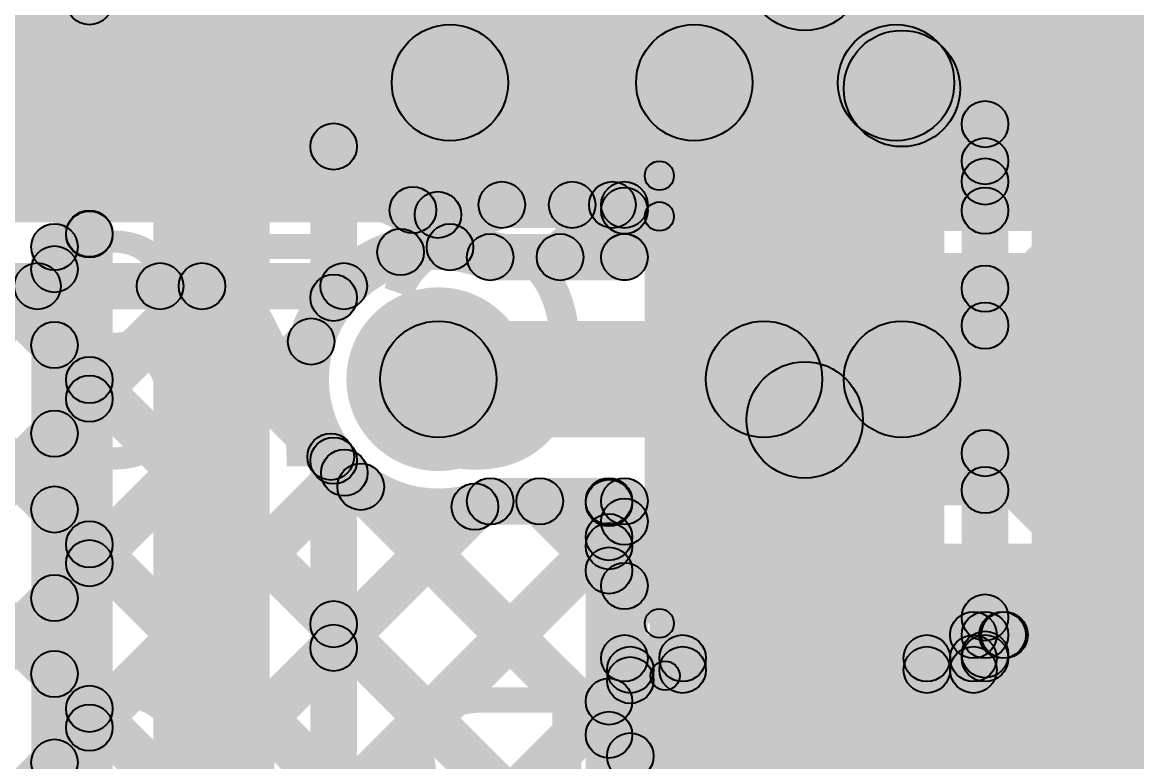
# Model space of a CAD drawing. Header units: millimetres. Extents: x 3.07 to 5.81, y 1.29 to 3.84.
# Drawn here: x 4.7245 to 4.9161, y 3.3442 to 3.4714 of the extents above; entities that cross this region are included whole.
import ezdxf

# ---------------------------------------------------------------- set-up
doc = ezdxf.new("R2010")
doc.units = ezdxf.units.MM
doc.header["$MEASUREMENT"] = 0
for name, color, linetype in [('BottomLayer', 5, 'Continuous'), ('BottomOverlay', 54, 'Continuous'), ('BottomPaste', 16, 'Continuous'), ('BottomSolder', 6, 'Continuous'), ('TopLayer', 1, 'Continuous'), ('TopPaste', 8, 'Continuous'), ('TopSolder', 216, 'Continuous'), ('ViaHoleLayer', 16, 'Continuous')]:
    doc.layers.add(name, color=color, linetype=linetype)

# ---------------------------------------------------------------- blocks, each defined once
blk = doc.blocks.new('ESP32_WROOM_32__16MB__16')
at = {"layer": 'TopLayer'}
for points in [[(-0.37402, 0.3124), (-0.29528, 0.3124), (-0.29528, 0.27697), (-0.37402, 0.27697)], [(-0.37402, 0.2624), (-0.29528, 0.2624), (-0.29528, 0.22697), (-0.37402, 0.22697)], [(-0.37402, 0.2124), (-0.29528, 0.2124), (-0.29528, 0.17697), (-0.37402, 0.17697)]]:
    blk.add_hatch(color=1, dxfattribs=at).paths.add_polyline_path(points)
at = {"layer": 'TopPaste'}
for points in [[(-0.37402, 0.3124), (-0.29528, 0.3124), (-0.29528, 0.27697), (-0.37402, 0.27697)], [(-0.37402, 0.2624), (-0.29528, 0.2624), (-0.29528, 0.22697), (-0.37402, 0.22697)], [(-0.37402, 0.2124), (-0.29528, 0.2124), (-0.29528, 0.17697), (-0.37402, 0.17697)]]:
    blk.add_hatch(color=8, dxfattribs=at).paths.add_polyline_path(points)
at = {"layer": 'TopSolder'}
for points in [[(-0.37802, 0.3164), (-0.29128, 0.3164), (-0.29128, 0.27297), (-0.37802, 0.27297)], [(-0.37802, 0.2664), (-0.29128, 0.2664), (-0.29128, 0.22297), (-0.37802, 0.22297)], [(-0.37802, 0.2164), (-0.29128, 0.2164), (-0.29128, 0.17297), (-0.37802, 0.17297)]]:
    blk.add_hatch(color=216, dxfattribs=at).paths.add_polyline_path(points)
blk = doc.blocks.new('RES0805_B_33')
at = {"layer": 'BottomLayer'}
for points in [[(-0.06, 0.025), (-0.02, 0.025), (-0.02, -0.025), (-0.06, -0.025)], [(0.02, 0.025), (0.06, 0.025), (0.06, -0.025), (0.02, -0.025)]]:
    blk.add_hatch(color=5, dxfattribs=at).paths.add_polyline_path(points)
at = {"layer": 'BottomOverlay'}
h = blk.add_hatch(color=54, dxfattribs=at)
edge = h.paths.add_edge_path()
edge.add_arc((-0.065, 0.035), 0.0025, 0, 360)
h = blk.add_hatch(color=54, dxfattribs=at)
edge = h.paths.add_edge_path()
edge.add_arc((-0.065, 0.035), 0.0025, 0, 360)
for points in [[(-0.065, 0.0325), (-0.065, 0.0375), (0.065, 0.0375), (0.065, 0.0325)], [(-0.0625, -0.035), (-0.0675, -0.035), (-0.0675, 0.035), (-0.0625, 0.035)], [(0.0675, -0.035), (0.0625, -0.035), (0.0625, 0.035), (0.0675, 0.035)], [(-0.065, -0.0375), (-0.065, -0.0325), (0.065, -0.0325), (0.065, -0.0375)]]:
    blk.add_hatch(color=54, dxfattribs=at).paths.add_polyline_path(points)
h = blk.add_hatch(color=54, dxfattribs=at)
edge = h.paths.add_edge_path()
edge.add_arc((0.065, 0.035), 0.0025, 0, 360)
h = blk.add_hatch(color=54, dxfattribs=at)
edge = h.paths.add_edge_path()
edge.add_arc((0.065, 0.035), 0.0025, 0, 360)
h = blk.add_hatch(color=54, dxfattribs=at)
edge = h.paths.add_edge_path()
edge.add_arc((-0.065, -0.035), 0.0025, 0, 360)
h = blk.add_hatch(color=54, dxfattribs=at)
edge = h.paths.add_edge_path()
edge.add_arc((-0.065, -0.035), 0.0025, 0, 360)
h = blk.add_hatch(color=54, dxfattribs=at)
edge = h.paths.add_edge_path()
edge.add_arc((0.065, -0.035), 0.0025, 0, 360)
h = blk.add_hatch(color=54, dxfattribs=at)
edge = h.paths.add_edge_path()
edge.add_arc((0.065, -0.035), 0.0025, 0, 360)
at = {"layer": 'BottomPaste'}
for points in [[(-0.06, 0.025), (-0.02, 0.025), (-0.02, -0.025), (-0.06, -0.025)], [(0.02, 0.025), (0.06, 0.025), (0.06, -0.025), (0.02, -0.025)]]:
    blk.add_hatch(color=16, dxfattribs=at).paths.add_polyline_path(points)
at = {"layer": 'BottomSolder'}
for points in [[(-0.064, 0.029), (-0.016, 0.029), (-0.016, -0.029), (-0.064, -0.029)], [(0.016, 0.029), (0.064, 0.029), (0.064, -0.029), (0.016, -0.029)]]:
    blk.add_hatch(color=6, dxfattribs=at).paths.add_polyline_path(points)
at = {"layer": 'BottomOverlay'}
for centre in [(-0.065, 0.035), (-0.065, 0.035), (0.065, 0.035), (0.065, 0.035), (-0.065, -0.035), (-0.065, -0.035), (0.065, -0.035), (0.065, -0.035)]:
    blk.add_circle(centre, 0.0025, dxfattribs=at)
blk = doc.blocks.new('C__0805_B_84')
at = {"layer": 'BottomLayer'}
for points in [[(-0.06, 0.03), (-0.02, 0.03), (-0.02, -0.03), (-0.06, -0.03)], [(0.02, 0.03), (0.06, 0.03), (0.06, -0.03), (0.02, -0.03)]]:
    blk.add_hatch(color=5, dxfattribs=at).paths.add_polyline_path(points)
at = {"layer": 'BottomOverlay'}
h = blk.add_hatch(color=54, dxfattribs=at)
edge = h.paths.add_edge_path()
edge.add_arc((-0.065, 0.035), 0.0025, 0, 360)
h = blk.add_hatch(color=54, dxfattribs=at)
edge = h.paths.add_edge_path()
edge.add_arc((-0.065, 0.035), 0.0025, 0, 360)
for points in [[(-0.065, 0.0325), (-0.065, 0.0375), (0.065, 0.0375), (0.065, 0.0325)], [(-0.0625, -0.035), (-0.0675, -0.035), (-0.0675, 0.035), (-0.0625, 0.035)], [(0.0675, -0.035), (0.0625, -0.035), (0.0625, 0.035), (0.0675, 0.035)], [(-0.065, -0.0375), (-0.065, -0.0325), (0.065, -0.0325), (0.065, -0.0375)]]:
    blk.add_hatch(color=54, dxfattribs=at).paths.add_polyline_path(points)
h = blk.add_hatch(color=54, dxfattribs=at)
edge = h.paths.add_edge_path()
edge.add_arc((0.065, 0.035), 0.0025, 0, 360)
h = blk.add_hatch(color=54, dxfattribs=at)
edge = h.paths.add_edge_path()
edge.add_arc((0.065, 0.035), 0.0025, 0, 360)
h = blk.add_hatch(color=54, dxfattribs=at)
edge = h.paths.add_edge_path()
edge.add_arc((-0.065, -0.035), 0.0025, 0, 360)
h = blk.add_hatch(color=54, dxfattribs=at)
edge = h.paths.add_edge_path()
edge.add_arc((-0.065, -0.035), 0.0025, 0, 360)
h = blk.add_hatch(color=54, dxfattribs=at)
edge = h.paths.add_edge_path()
edge.add_arc((0.065, -0.035), 0.0025, 0, 360)
h = blk.add_hatch(color=54, dxfattribs=at)
edge = h.paths.add_edge_path()
edge.add_arc((0.065, -0.035), 0.0025, 0, 360)
at = {"layer": 'BottomPaste'}
for points in [[(-0.06, 0.03), (-0.02, 0.03), (-0.02, -0.03), (-0.06, -0.03)], [(0.02, 0.03), (0.06, 0.03), (0.06, -0.03), (0.02, -0.03)]]:
    blk.add_hatch(color=16, dxfattribs=at).paths.add_polyline_path(points)
at = {"layer": 'BottomSolder'}
for points in [[(-0.064, 0.034), (-0.016, 0.034), (-0.016, -0.034), (-0.064, -0.034)], [(0.016, 0.034), (0.064, 0.034), (0.064, -0.034), (0.016, -0.034)]]:
    blk.add_hatch(color=6, dxfattribs=at).paths.add_polyline_path(points)
at = {"layer": 'BottomOverlay'}
for centre in [(-0.065, 0.035), (-0.065, 0.035), (0.065, 0.035), (0.065, 0.035), (-0.065, -0.035), (-0.065, -0.035), (0.065, -0.035), (0.065, -0.035)]:
    blk.add_circle(centre, 0.0025, dxfattribs=at)
blk = doc.blocks.new('C__0805_B_89')
at = {"layer": 'BottomLayer'}
for points in [[(-0.06, 0.03), (-0.02, 0.03), (-0.02, -0.03), (-0.06, -0.03)], [(0.02, 0.03), (0.06, 0.03), (0.06, -0.03), (0.02, -0.03)]]:
    blk.add_hatch(color=5, dxfattribs=at).paths.add_polyline_path(points)
at = {"layer": 'BottomOverlay'}
h = blk.add_hatch(color=54, dxfattribs=at)
edge = h.paths.add_edge_path()
edge.add_arc((-0.065, 0.035), 0.0025, 0, 360)
h = blk.add_hatch(color=54, dxfattribs=at)
edge = h.paths.add_edge_path()
edge.add_arc((-0.065, 0.035), 0.0025, 0, 360)
for points in [[(-0.065, 0.0325), (-0.065, 0.0375), (0.065, 0.0375), (0.065, 0.0325)], [(-0.0625, -0.035), (-0.0675, -0.035), (-0.0675, 0.035), (-0.0625, 0.035)], [(0.0675, -0.035), (0.0625, -0.035), (0.0625, 0.035), (0.0675, 0.035)], [(-0.065, -0.0375), (-0.065, -0.0325), (0.065, -0.0325), (0.065, -0.0375)]]:
    blk.add_hatch(color=54, dxfattribs=at).paths.add_polyline_path(points)
h = blk.add_hatch(color=54, dxfattribs=at)
edge = h.paths.add_edge_path()
edge.add_arc((0.065, 0.035), 0.0025, 0, 360)
h = blk.add_hatch(color=54, dxfattribs=at)
edge = h.paths.add_edge_path()
edge.add_arc((0.065, 0.035), 0.0025, 0, 360)
h = blk.add_hatch(color=54, dxfattribs=at)
edge = h.paths.add_edge_path()
edge.add_arc((-0.065, -0.035), 0.0025, 0, 360)
h = blk.add_hatch(color=54, dxfattribs=at)
edge = h.paths.add_edge_path()
edge.add_arc((-0.065, -0.035), 0.0025, 0, 360)
h = blk.add_hatch(color=54, dxfattribs=at)
edge = h.paths.add_edge_path()
edge.add_arc((0.065, -0.035), 0.0025, 0, 360)
h = blk.add_hatch(color=54, dxfattribs=at)
edge = h.paths.add_edge_path()
edge.add_arc((0.065, -0.035), 0.0025, 0, 360)
at = {"layer": 'BottomPaste'}
for points in [[(-0.06, 0.03), (-0.02, 0.03), (-0.02, -0.03), (-0.06, -0.03)], [(0.02, 0.03), (0.06, 0.03), (0.06, -0.03), (0.02, -0.03)]]:
    blk.add_hatch(color=16, dxfattribs=at).paths.add_polyline_path(points)
at = {"layer": 'BottomSolder'}
for points in [[(-0.064, 0.034), (-0.016, 0.034), (-0.016, -0.034), (-0.064, -0.034)], [(0.016, 0.034), (0.064, 0.034), (0.064, -0.034), (0.016, -0.034)]]:
    blk.add_hatch(color=6, dxfattribs=at).paths.add_polyline_path(points)
at = {"layer": 'BottomOverlay'}
for centre in [(-0.065, 0.035), (-0.065, 0.035), (0.065, 0.035), (0.065, 0.035), (-0.065, -0.035), (-0.065, -0.035), (0.065, -0.035), (0.065, -0.035)]:
    blk.add_circle(centre, 0.0025, dxfattribs=at)

msp = doc.modelspace()

# ---------------------------------------------------------------- hatches: boundary and pattern name
at = {"layer": 'BottomLayer'}
for points in [[(4.808, 3.461), (4.788, 3.461), (4.788, 3.64534), (4.808, 3.64534)], [(4.767, 3.255), (4.747, 3.255), (4.747, 3.594), (4.767, 3.594)], [(4.898, 3.367), (4.996, 3.367), (4.996, 3.515), (4.898, 3.515)], [(4.89283, 3.44467), (4.88717, 3.45033), (4.93467, 3.49783), (4.94033, 3.49217)], [(4.89283, 3.38811), (4.88717, 3.39376), (4.99124, 3.49783), (4.99689, 3.49217)], [(4.89283, 3.41639), (4.88717, 3.42205), (4.96295, 3.49783), (4.96861, 3.49217)], [(4.89618, 3.36317), (4.89052, 3.36883), (5.01952, 3.49783), (5.02518, 3.49217)], [(4.894, 3.444), (4.886, 3.444), (4.886, 3.495), (4.894, 3.495)], [(4.88717, 3.47932), (4.89283, 3.48497), (5.00897, 3.36883), (5.00332, 3.36317)], [(4.798, 3.451), (4.798, 3.471), (4.84, 3.471), (4.84, 3.451)], [(4.88717, 3.45103), (4.89283, 3.45669), (4.98069, 3.36883), (4.97503, 3.36317)], [(4.782, 3.42401), (4.774, 3.42401), (4.774, 3.45003), (4.782, 3.45003)], [(4.80691, 3.436), (4.80691, 3.444), (4.828, 3.444), (4.828, 3.436)], [(4.894, 3.439), (4.886, 3.439), (4.886, 3.444), (4.894, 3.444)], [(4.894, 3.439), (4.886, 3.439), (4.886, 3.444), (4.894, 3.444)], [(4.7888, 3.43627), (4.79445, 3.44193), (4.80083, 3.43555), (4.79517, 3.42989)], [(4.81976, 3.42817), (4.8141, 3.43383), (4.8231, 3.44283), (4.82876, 3.43717)], [(4.81618, 3.43717), (4.82184, 3.44283), (4.83083, 3.43384), (4.82517, 3.42818)], [(4.79234, 3.42904), (4.78669, 3.4347), (4.7931, 3.44111), (4.79876, 3.43545)], [(4.73283, 3.4261), (4.72717, 3.43175), (4.73317, 3.43775), (4.73883, 3.4321)], [(4.832, 3.431), (4.824, 3.431), (4.824, 3.439), (4.832, 3.439)], [(4.894, 3.366), (4.886, 3.366), (4.886, 3.439), (4.894, 3.439)], [(4.74, 3.255), (4.732, 3.255), (4.732, 3.43502), (4.74, 3.43502)], [(4.80491, 3.427), (4.80491, 3.435), (4.828, 3.435), (4.828, 3.427)], [(4.734, 2.095), (4.726, 2.095), (4.726, 3.43274), (4.734, 3.43274)], [(4.88717, 3.42275), (4.89283, 3.42841), (4.95241, 3.36883), (4.94675, 3.36317)], [(4.72717, 3.41304), (4.73283, 3.4187), (4.73883, 3.4127), (4.73317, 3.40704)], [(4.796, 3.4), (4.796, 3.42), (4.852, 3.42), (4.852, 3.4)], [(4.73283, 3.39781), (4.72717, 3.40347), (4.73317, 3.40947), (4.73883, 3.40381)], [(4.869, 3.325), (4.849, 3.325), (4.849, 3.403), (4.869, 3.403)], [(4.88717, 3.39446), (4.89283, 3.40012), (4.92412, 3.36883), (4.91846, 3.36317)], [(4.782, 3.255), (4.774, 3.255), (4.774, 3.39599), (4.782, 3.39599)], [(4.77983, 3.38867), (4.78549, 3.39433), (4.83183, 3.34798), (4.82617, 3.34233)], [(4.80491, 3.385), (4.80491, 3.393), (4.828, 3.393), (4.828, 3.385)], [(4.81061, 3.38617), (4.81627, 3.39183), (4.83083, 3.37727), (4.82517, 3.37161)], [(4.72717, 3.38476), (4.73283, 3.39042), (4.73883, 3.38442), (4.73317, 3.37876)], [(4.78083, 3.36096), (4.77517, 3.36662), (4.79946, 3.3909), (4.80511, 3.38524)], [(4.78083, 3.33267), (4.77517, 3.33833), (4.82517, 3.38833), (4.83083, 3.38267)], [(4.832, 3.362), (4.824, 3.362), (4.824, 3.389), (4.832, 3.389)], [(4.73283, 3.36953), (4.72717, 3.37518), (4.73317, 3.38118), (4.73883, 3.37553)], [(4.77517, 3.36504), (4.78083, 3.3707), (4.83183, 3.3197), (4.82617, 3.31404)], [(4.88717, 3.36618), (4.89283, 3.37184), (4.89584, 3.36883), (4.89018, 3.36317)], [(4.89283, 3.35982), (4.88717, 3.36548), (4.89052, 3.36883), (4.89618, 3.36317)], [(4.89, 3.362), (4.89, 3.37), (5.504, 3.37), (5.504, 3.362)], [(4.828, 3.358), (4.828, 3.366), (4.838, 3.366), (4.838, 3.358)], [(4.88, 3.358), (4.88, 3.366), (4.888, 3.366), (4.888, 3.358)], [(4.892, 3.362), (4.884, 3.362), (4.884, 3.366), (4.892, 3.366)], [(4.894, 3.362), (4.886, 3.362), (4.886, 3.366), (4.894, 3.366)], [(4.829, 3.356), (4.829, 3.364), (4.838, 3.364), (4.838, 3.356)], [(4.88, 3.356), (4.88, 3.364), (4.888, 3.364), (4.888, 3.356)], [(4.72717, 3.35647), (4.73283, 3.36213), (4.73883, 3.35613), (4.73317, 3.35047)], [(4.78083, 3.30439), (4.77517, 3.31005), (4.82617, 3.36105), (4.83183, 3.35539)], [(4.833, 3.288), (4.825, 3.288), (4.825, 3.36), (4.833, 3.36)], [(4.899, 3.293), (5.582, 3.293), (5.582, 3.355), (4.899, 3.355)], [(4.73283, 3.34124), (4.72717, 3.3469), (4.73317, 3.3529), (4.73883, 3.34724)]]:
    msp.add_hatch(color=5, dxfattribs=at).paths.add_polyline_path(points)
h = msp.add_hatch(color=5, dxfattribs=at)
edge = h.paths.add_edge_path()
edge.add_arc((4.859, 3.48), 0.01, 0, 360)
h = msp.add_hatch(color=5, dxfattribs=at)
edge = h.paths.add_edge_path()
edge.add_arc((4.736, 3.47498), 0.004, 0, 360)
h = msp.add_hatch(color=5, dxfattribs=at)
edge = h.paths.add_edge_path()
edge.add_arc((4.736, 3.47498), 0.004, 0, 360)
h = msp.add_hatch(color=5, dxfattribs=at)
edge = h.paths.add_edge_path()
edge.add_arc((4.798, 3.461), 0.01181, 0, 360)
h = msp.add_hatch(color=5, dxfattribs=at)
edge = h.paths.add_edge_path()
edge.add_arc((4.798, 3.461), 0.01, 0, 360)
h = msp.add_hatch(color=5, dxfattribs=at)
edge = h.paths.add_edge_path()
edge.add_arc((4.798, 3.461), 0.01, 0, 360)
h = msp.add_hatch(color=5, dxfattribs=at)
edge = h.paths.add_edge_path()
edge.add_arc((4.84, 3.461), 0.01, 0, 360)
h = msp.add_hatch(color=5, dxfattribs=at)
edge = h.paths.add_edge_path()
edge.add_arc((4.84, 3.461), 0.01, 0, 360)
h = msp.add_hatch(color=5, dxfattribs=at)
edge = h.paths.add_edge_path()
edge.add_arc((4.725, 3.455), 0.01181, 0, 360)
h = msp.add_hatch(color=5, dxfattribs=at)
edge = h.paths.add_edge_path()
edge.add_arc((4.89, 3.45386), 0.004, 0, 360)
h = msp.add_hatch(color=5, dxfattribs=at)
edge = h.paths.add_edge_path()
edge.add_arc((4.778, 3.45003), 0.004, 0, 360)
h = msp.add_hatch(color=5, dxfattribs=at)
edge = h.paths.add_edge_path()
edge.add_arc((4.778, 3.45003), 0.004, 0, 360)
h = msp.add_hatch(color=5, dxfattribs=at)
edge = h.paths.add_edge_path()
edge.add_arc((4.89, 3.4475), 0.004, 0, 360)
h = msp.add_hatch(color=5, dxfattribs=at)
edge = h.paths.add_edge_path()
edge.add_arc((4.89, 3.444), 0.004, 0, 360)
h = msp.add_hatch(color=5, dxfattribs=at)
edge = h.paths.add_edge_path()
edge.add_arc((4.89, 3.444), 0.004, 0, 360)
h = msp.add_hatch(color=5, dxfattribs=at)
edge = h.paths.add_edge_path()
edge.add_arc((4.89, 3.444), 0.004, 0, 360)
h = msp.add_hatch(color=5, dxfattribs=at)
edge = h.paths.add_edge_path()
edge.add_arc((4.80691, 3.44), 0.004, 0, 360)
h = msp.add_hatch(color=5, dxfattribs=at)
edge = h.paths.add_edge_path()
edge.add_arc((4.80691, 3.44), 0.004, 0, 360)
h = msp.add_hatch(color=5, dxfattribs=at)
edge = h.paths.add_edge_path()
edge.add_arc((4.81901, 3.44), 0.004, 0, 360)
h = msp.add_hatch(color=5, dxfattribs=at)
edge = h.paths.add_edge_path()
edge.add_arc((4.82593, 3.44), 0.004, 0, 360)
h = msp.add_hatch(color=5, dxfattribs=at)
edge = h.paths.add_edge_path()
edge.add_arc((4.828, 3.44), 0.004, 0, 360)
h = msp.add_hatch(color=5, dxfattribs=at)
edge = h.paths.add_edge_path()
edge.add_arc((4.79163, 3.4391), 0.004, 0, 360)
h = msp.add_hatch(color=5, dxfattribs=at)
edge = h.paths.add_edge_path()
edge.add_arc((4.79593, 3.43828), 0.004, 0, 360)
h = msp.add_hatch(color=5, dxfattribs=at)
edge = h.paths.add_edge_path()
edge.add_arc((4.828, 3.439), 0.004, 0, 360)
h = msp.add_hatch(color=5, dxfattribs=at)
edge = h.paths.add_edge_path()
edge.add_arc((4.89, 3.439), 0.004, 0, 360)
h = msp.add_hatch(color=5, dxfattribs=at)
edge = h.paths.add_edge_path()
edge.add_arc((4.89, 3.439), 0.004, 0, 360)
h = msp.add_hatch(color=5, dxfattribs=at)
edge = h.paths.add_edge_path()
edge.add_arc((4.89, 3.439), 0.004, 0, 360)
h = msp.add_hatch(color=5, dxfattribs=at)
edge = h.paths.add_edge_path()
edge.add_arc((4.736, 3.43502), 0.004, 0, 360)
h = msp.add_hatch(color=5, dxfattribs=at)
edge = h.paths.add_edge_path()
edge.add_arc((4.736, 3.43502), 0.004, 0, 360)
h = msp.add_hatch(color=5, dxfattribs=at)
edge = h.paths.add_edge_path()
edge.add_arc((4.736, 3.43492), 0.004, 0, 360)
h = msp.add_hatch(color=5, dxfattribs=at)
edge = h.paths.add_edge_path()
edge.add_arc((4.73, 3.43274), 0.004, 0, 360)
h = msp.add_hatch(color=5, dxfattribs=at)
edge = h.paths.add_edge_path()
edge.add_arc((4.73, 3.43274), 0.004, 0, 360)
h = msp.add_hatch(color=5, dxfattribs=at)
edge = h.paths.add_edge_path()
edge.add_arc((4.78951, 3.43187), 0.004, 0, 360)
h = msp.add_hatch(color=5, dxfattribs=at)
edge = h.paths.add_edge_path()
edge.add_arc((4.798, 3.43272), 0.004, 0, 360)
h = msp.add_hatch(color=5, dxfattribs=at)
edge = h.paths.add_edge_path()
edge.add_arc((4.80491, 3.431), 0.004, 0, 360)
h = msp.add_hatch(color=5, dxfattribs=at)
edge = h.paths.add_edge_path()
edge.add_arc((4.80491, 3.431), 0.004, 0, 360)
h = msp.add_hatch(color=5, dxfattribs=at)
edge = h.paths.add_edge_path()
edge.add_arc((4.81693, 3.431), 0.004, 0, 360)
h = msp.add_hatch(color=5, dxfattribs=at)
edge = h.paths.add_edge_path()
edge.add_arc((4.828, 3.43101), 0.004, 0, 360)
h = msp.add_hatch(color=5, dxfattribs=at)
edge = h.paths.add_edge_path()
edge.add_arc((4.828, 3.431), 0.004, 0, 360)
h = msp.add_hatch(color=5, dxfattribs=at)
edge = h.paths.add_edge_path()
edge.add_arc((4.828, 3.431), 0.004, 0, 360)
h = msp.add_hatch(color=5, dxfattribs=at)
edge = h.paths.add_edge_path()
edge.add_arc((4.73, 3.42892), 0.004, 0, 360)
h = msp.add_hatch(color=5, dxfattribs=at)
edge = h.paths.add_edge_path()
edge.add_arc((4.778, 3.42401), 0.004, 0, 360)
h = msp.add_hatch(color=5, dxfattribs=at)
edge = h.paths.add_edge_path()
edge.add_arc((4.778, 3.42401), 0.004, 0, 360)
h = msp.add_hatch(color=5, dxfattribs=at)
edge = h.paths.add_edge_path()
edge.add_arc((4.89, 3.42558), 0.004, 0, 360)
h = msp.add_hatch(color=5, dxfattribs=at)
edge = h.paths.add_edge_path()
edge.add_arc((4.89, 3.41922), 0.004, 0, 360)
h = msp.add_hatch(color=5, dxfattribs=at)
edge = h.paths.add_edge_path()
edge.add_arc((4.796, 3.41), 0.01181, 0, 360)
h = msp.add_hatch(color=5, dxfattribs=at)
edge = h.paths.add_edge_path()
edge.add_arc((4.73, 3.41587), 0.004, 0, 360)
h = msp.add_hatch(color=5, dxfattribs=at)
edge = h.paths.add_edge_path()
edge.add_arc((4.796, 3.41), 0.01, 0, 360)
h = msp.add_hatch(color=5, dxfattribs=at)
edge = h.paths.add_edge_path()
edge.add_arc((4.852, 3.41), 0.01, 0, 360)
h = msp.add_hatch(color=5, dxfattribs=at)
edge = h.paths.add_edge_path()
edge.add_arc((4.852, 3.41), 0.01, 0, 360)
h = msp.add_hatch(color=5, dxfattribs=at)
edge = h.paths.add_edge_path()
edge.add_arc((4.736, 3.40987), 0.004, 0, 360)
h = msp.add_hatch(color=5, dxfattribs=at)
edge = h.paths.add_edge_path()
edge.add_arc((4.859, 3.403), 0.01, 0, 360)
h = msp.add_hatch(color=5, dxfattribs=at)
edge = h.paths.add_edge_path()
edge.add_arc((4.859, 3.403), 0.01, 0, 360)
h = msp.add_hatch(color=5, dxfattribs=at)
edge = h.paths.add_edge_path()
edge.add_arc((4.736, 3.40664), 0.004, 0, 360)
h = msp.add_hatch(color=5, dxfattribs=at)
edge = h.paths.add_edge_path()
edge.add_arc((4.73, 3.40064), 0.004, 0, 360)
h = msp.add_hatch(color=5, dxfattribs=at)
edge = h.paths.add_edge_path()
edge.add_arc((4.89, 3.39729), 0.004, 0, 360)
h = msp.add_hatch(color=5, dxfattribs=at)
edge = h.paths.add_edge_path()
edge.add_arc((4.778, 3.39599), 0.004, 0, 360)
h = msp.add_hatch(color=5, dxfattribs=at)
edge = h.paths.add_edge_path()
edge.add_arc((4.778, 3.39599), 0.004, 0, 360)
h = msp.add_hatch(color=5, dxfattribs=at)
edge = h.paths.add_edge_path()
edge.add_arc((4.78266, 3.3915), 0.004, 0, 360)
h = msp.add_hatch(color=5, dxfattribs=at)
edge = h.paths.add_edge_path()
edge.add_arc((4.89, 3.39093), 0.004, 0, 360)
h = msp.add_hatch(color=5, dxfattribs=at)
edge = h.paths.add_edge_path()
edge.add_arc((4.73, 3.38759), 0.004, 0, 360)
h = msp.add_hatch(color=5, dxfattribs=at)
edge = h.paths.add_edge_path()
edge.add_arc((4.80229, 3.38807), 0.004, 0, 360)
h = msp.add_hatch(color=5, dxfattribs=at)
edge = h.paths.add_edge_path()
edge.add_arc((4.80491, 3.389), 0.004, 0, 360)
h = msp.add_hatch(color=5, dxfattribs=at)
edge = h.paths.add_edge_path()
edge.add_arc((4.80491, 3.389), 0.004, 0, 360)
h = msp.add_hatch(color=5, dxfattribs=at)
edge = h.paths.add_edge_path()
edge.add_arc((4.81344, 3.389), 0.004, 0, 360)
h = msp.add_hatch(color=5, dxfattribs=at)
edge = h.paths.add_edge_path()
edge.add_arc((4.828, 3.389), 0.004, 0, 360)
h = msp.add_hatch(color=5, dxfattribs=at)
edge = h.paths.add_edge_path()
edge.add_arc((4.828, 3.389), 0.004, 0, 360)
h = msp.add_hatch(color=5, dxfattribs=at)
edge = h.paths.add_edge_path()
edge.add_arc((4.828, 3.3855), 0.004, 0, 360)
h = msp.add_hatch(color=5, dxfattribs=at)
edge = h.paths.add_edge_path()
edge.add_arc((4.736, 3.38159), 0.004, 0, 360)
h = msp.add_hatch(color=5, dxfattribs=at)
edge = h.paths.add_edge_path()
edge.add_arc((4.736, 3.37836), 0.004, 0, 360)
h = msp.add_hatch(color=5, dxfattribs=at)
edge = h.paths.add_edge_path()
edge.add_arc((4.828, 3.37444), 0.004, 0, 360)
h = msp.add_hatch(color=5, dxfattribs=at)
edge = h.paths.add_edge_path()
edge.add_arc((4.73, 3.37236), 0.004, 0, 360)
h = msp.add_hatch(color=5, dxfattribs=at)
edge = h.paths.add_edge_path()
edge.add_arc((4.89, 3.36901), 0.004, 0, 360)
h = msp.add_hatch(color=5, dxfattribs=at)
edge = h.paths.add_edge_path()
edge.add_arc((4.778, 3.36787), 0.004, 0, 360)
h = msp.add_hatch(color=5, dxfattribs=at)
edge = h.paths.add_edge_path()
edge.add_arc((4.888, 3.366), 0.004, 0, 360)
h = msp.add_hatch(color=5, dxfattribs=at)
edge = h.paths.add_edge_path()
edge.add_arc((4.89, 3.366), 0.004, 0, 360)
h = msp.add_hatch(color=5, dxfattribs=at)
edge = h.paths.add_edge_path()
edge.add_arc((4.89, 3.366), 0.004, 0, 360)
h = msp.add_hatch(color=5, dxfattribs=at)
edge = h.paths.add_edge_path()
edge.add_arc((4.89, 3.366), 0.004, 0, 360)
h = msp.add_hatch(color=5, dxfattribs=at)
edge = h.paths.add_edge_path()
edge.add_arc((4.89301, 3.366), 0.004, 0, 360)
h = msp.add_hatch(color=5, dxfattribs=at)
edge = h.paths.add_edge_path()
edge.add_arc((4.89335, 3.366), 0.004, 0, 360)
h = msp.add_hatch(color=5, dxfattribs=at)
edge = h.paths.add_edge_path()
edge.add_arc((4.89335, 3.366), 0.004, 0, 360)
h = msp.add_hatch(color=5, dxfattribs=at)
edge = h.paths.add_edge_path()
edge.add_arc((4.778, 3.36379), 0.004, 0, 360)
h = msp.add_hatch(color=5, dxfattribs=at)
edge = h.paths.add_edge_path()
edge.add_arc((4.89, 3.36265), 0.004, 0, 360)
h = msp.add_hatch(color=5, dxfattribs=at)
edge = h.paths.add_edge_path()
edge.add_arc((4.828, 3.362), 0.004, 0, 360)
h = msp.add_hatch(color=5, dxfattribs=at)
edge = h.paths.add_edge_path()
edge.add_arc((4.828, 3.362), 0.004, 0, 360)
h = msp.add_hatch(color=5, dxfattribs=at)
edge = h.paths.add_edge_path()
edge.add_arc((4.838, 3.362), 0.004, 0, 360)
h = msp.add_hatch(color=5, dxfattribs=at)
edge = h.paths.add_edge_path()
edge.add_arc((4.88, 3.362), 0.004, 0, 360)
h = msp.add_hatch(color=5, dxfattribs=at)
edge = h.paths.add_edge_path()
edge.add_arc((4.888, 3.362), 0.004, 0, 360)
h = msp.add_hatch(color=5, dxfattribs=at)
edge = h.paths.add_edge_path()
edge.add_arc((4.888, 3.362), 0.004, 0, 360)
h = msp.add_hatch(color=5, dxfattribs=at)
edge = h.paths.add_edge_path()
edge.add_arc((4.89, 3.362), 0.004, 0, 360)
h = msp.add_hatch(color=5, dxfattribs=at)
edge = h.paths.add_edge_path()
edge.add_arc((4.73, 3.3593), 0.004, 0, 360)
h = msp.add_hatch(color=5, dxfattribs=at)
edge = h.paths.add_edge_path()
edge.add_arc((4.829, 3.36), 0.004, 0, 360)
h = msp.add_hatch(color=5, dxfattribs=at)
edge = h.paths.add_edge_path()
edge.add_arc((4.829, 3.36), 0.004, 0, 360)
h = msp.add_hatch(color=5, dxfattribs=at)
edge = h.paths.add_edge_path()
edge.add_arc((4.838, 3.36), 0.004, 0, 360)
h = msp.add_hatch(color=5, dxfattribs=at)
edge = h.paths.add_edge_path()
edge.add_arc((4.88, 3.36), 0.004, 0, 360)
h = msp.add_hatch(color=5, dxfattribs=at)
edge = h.paths.add_edge_path()
edge.add_arc((4.888, 3.36), 0.004, 0, 360)
h = msp.add_hatch(color=5, dxfattribs=at)
edge = h.paths.add_edge_path()
edge.add_arc((4.829, 3.35822), 0.004, 0, 360)
h = msp.add_hatch(color=5, dxfattribs=at)
edge = h.paths.add_edge_path()
edge.add_arc((4.736, 3.3533), 0.004, 0, 360)
h = msp.add_hatch(color=5, dxfattribs=at)
edge = h.paths.add_edge_path()
edge.add_arc((4.736, 3.35007), 0.004, 0, 360)
h = msp.add_hatch(color=5, dxfattribs=at)
edge = h.paths.add_edge_path()
edge.add_arc((4.73, 3.34407), 0.004, 0, 360)
h = msp.add_hatch(color=5, dxfattribs=at)
edge = h.paths.add_edge_path()
edge.add_arc((4.829, 3.34516), 0.004, 0, 360)
at = {"layer": 'BottomSolder'}
h = msp.add_hatch(color=6, dxfattribs=at)
edge = h.paths.add_edge_path()
edge.add_arc((4.798, 3.461), 0.01581, 0, 360)
h = msp.add_hatch(color=6, dxfattribs=at)
edge = h.paths.add_edge_path()
edge.add_arc((4.725, 3.455), 0.01581, 0, 360)
h = msp.add_hatch(color=6, dxfattribs=at)
edge = h.paths.add_edge_path()
edge.add_arc((4.796, 3.41), 0.01581, 0, 360)
at = {"layer": 'TopLayer'}
for points in [[(4.34547, 3.73817), (4.35113, 3.74383), (4.82817, 3.26679), (4.82251, 3.26114)], [(4.681, 3.437), (4.987, 3.437), (4.987, 3.474), (4.681, 3.474)], [(4.798, 3.451), (4.798, 3.471), (4.87471, 3.471), (4.87471, 3.451)], [(4.87571, 3.45), (4.87571, 3.47), (4.93, 3.47), (4.93, 3.45)], [(4.67, 3.422), (4.67, 3.43), (4.77974, 3.43), (4.77974, 3.422)], [(3.62419, 2.28917), (3.61853, 2.29483), (4.75253, 3.42883), (4.75819, 3.42317)], [(3.87183, 2.5651), (3.86617, 2.57075), (4.72425, 3.42883), (4.7299, 3.42317)], [(4.68876, 3.42317), (4.69442, 3.42883), (4.82817, 3.29508), (4.82251, 3.28942)], [(4.71704, 3.42317), (4.7227, 3.42883), (4.82817, 3.32336), (4.82251, 3.3177)], [(4.74533, 3.42317), (4.75098, 3.42883), (4.78033, 3.39949), (4.77467, 3.39383)], [(4.59121, 3.22791), (4.58555, 3.23356), (4.7713, 3.41931), (4.77696, 3.41366)], [(4.796, 3.4), (4.796, 3.42), (4.87571, 3.42), (4.87571, 3.4)], [(4.61976, 3.22817), (4.6141, 3.23383), (4.77701, 3.39673), (4.78266, 3.39108)], [(4.77983, 3.38867), (4.78549, 3.39433), (4.82817, 3.35165), (4.82251, 3.34599)], [(4.80491, 3.385), (4.80491, 3.393), (4.82534, 3.393), (4.82534, 3.385)], [(4.81061, 3.38617), (4.81627, 3.39183), (4.82817, 3.37993), (4.82251, 3.37427)], [(4.64804, 3.22817), (4.64238, 3.23383), (4.79946, 3.3909), (4.80511, 3.38524)], [(4.82934, 3.38128), (4.82134, 3.38128), (4.82134, 3.38872), (4.82934, 3.38872)], [(4.82934, 3.38128), (4.82134, 3.38128), (4.82134, 3.38872), (4.82934, 3.38872)], [(4.67633, 3.22817), (4.67067, 3.23383), (4.82251, 3.38567), (4.82817, 3.38001)], [(4.82934, 3.33872), (4.82134, 3.33872), (4.82134, 3.38128), (4.82934, 3.38128)], [(4.70461, 3.22817), (4.69895, 3.23383), (4.82251, 3.35739), (4.82817, 3.35173)]]:
    msp.add_hatch(color=1, dxfattribs=at).paths.add_polyline_path(points)
h = msp.add_hatch(color=1, dxfattribs=at)
edge = h.paths.add_edge_path()
edge.add_arc((4.798, 3.461), 0.01181, 0, 360)
h = msp.add_hatch(color=1, dxfattribs=at)
edge = h.paths.add_edge_path()
edge.add_arc((4.798, 3.461), 0.01, 0, 360)
h = msp.add_hatch(color=1, dxfattribs=at)
edge = h.paths.add_edge_path()
edge.add_arc((4.87471, 3.461), 0.01, 0, 360)
h = msp.add_hatch(color=1, dxfattribs=at)
edge = h.paths.add_edge_path()
edge.add_arc((4.87471, 3.461), 0.01, 0, 360)
h = msp.add_hatch(color=1, dxfattribs=at)
edge = h.paths.add_edge_path()
edge.add_arc((4.87571, 3.46), 0.01, 0, 360)
h = msp.add_hatch(color=1, dxfattribs=at)
edge = h.paths.add_edge_path()
edge.add_arc((4.87571, 3.46), 0.01, 0, 360)
h = msp.add_hatch(color=1, dxfattribs=at)
edge = h.paths.add_edge_path()
edge.add_arc((4.725, 3.455), 0.01181, 0, 360)
h = msp.add_hatch(color=1, dxfattribs=at)
edge = h.paths.add_edge_path()
edge.add_arc((4.72708, 3.426), 0.004, 0, 360)
h = msp.add_hatch(color=1, dxfattribs=at)
edge = h.paths.add_edge_path()
edge.add_arc((4.74816, 3.426), 0.004, 0, 360)
h = msp.add_hatch(color=1, dxfattribs=at)
edge = h.paths.add_edge_path()
edge.add_arc((4.75536, 3.426), 0.004, 0, 360)
h = msp.add_hatch(color=1, dxfattribs=at)
edge = h.paths.add_edge_path()
edge.add_arc((4.77974, 3.426), 0.004, 0, 360)
h = msp.add_hatch(color=1, dxfattribs=at)
edge = h.paths.add_edge_path()
edge.add_arc((4.77974, 3.426), 0.004, 0, 360)
h = msp.add_hatch(color=1, dxfattribs=at)
edge = h.paths.add_edge_path()
edge.add_arc((4.77413, 3.41649), 0.004, 0, 360)
h = msp.add_hatch(color=1, dxfattribs=at)
edge = h.paths.add_edge_path()
edge.add_arc((4.796, 3.41), 0.01181, 0, 360)
h = msp.add_hatch(color=1, dxfattribs=at)
edge = h.paths.add_edge_path()
edge.add_arc((4.796, 3.41), 0.01, 0, 360)
h = msp.add_hatch(color=1, dxfattribs=at)
edge = h.paths.add_edge_path()
edge.add_arc((4.87571, 3.41), 0.01, 0, 360)
h = msp.add_hatch(color=1, dxfattribs=at)
edge = h.paths.add_edge_path()
edge.add_arc((4.7775, 3.39666), 0.004, 0, 360)
h = msp.add_hatch(color=1, dxfattribs=at)
edge = h.paths.add_edge_path()
edge.add_arc((4.77983, 3.39391), 0.004, 0, 360)
h = msp.add_hatch(color=1, dxfattribs=at)
edge = h.paths.add_edge_path()
edge.add_arc((4.78266, 3.3915), 0.004, 0, 360)
h = msp.add_hatch(color=1, dxfattribs=at)
edge = h.paths.add_edge_path()
edge.add_arc((4.80229, 3.38807), 0.004, 0, 360)
h = msp.add_hatch(color=1, dxfattribs=at)
edge = h.paths.add_edge_path()
edge.add_arc((4.80491, 3.389), 0.004, 0, 360)
h = msp.add_hatch(color=1, dxfattribs=at)
edge = h.paths.add_edge_path()
edge.add_arc((4.80491, 3.389), 0.004, 0, 360)
h = msp.add_hatch(color=1, dxfattribs=at)
edge = h.paths.add_edge_path()
edge.add_arc((4.81344, 3.389), 0.004, 0, 360)
h = msp.add_hatch(color=1, dxfattribs=at)
edge = h.paths.add_edge_path()
edge.add_arc((4.82534, 3.389), 0.004, 0, 360)
h = msp.add_hatch(color=1, dxfattribs=at)
edge = h.paths.add_edge_path()
edge.add_arc((4.82534, 3.38872), 0.004, 0, 360)
h = msp.add_hatch(color=1, dxfattribs=at)
edge = h.paths.add_edge_path()
edge.add_arc((4.82534, 3.38872), 0.004, 0, 360)
h = msp.add_hatch(color=1, dxfattribs=at)
edge = h.paths.add_edge_path()
edge.add_arc((4.82534, 3.38284), 0.004, 0, 360)
h = msp.add_hatch(color=1, dxfattribs=at)
edge = h.paths.add_edge_path()
edge.add_arc((4.82534, 3.38128), 0.004, 0, 360)
h = msp.add_hatch(color=1, dxfattribs=at)
edge = h.paths.add_edge_path()
edge.add_arc((4.82534, 3.38128), 0.004, 0, 360)
h = msp.add_hatch(color=1, dxfattribs=at)
edge = h.paths.add_edge_path()
edge.add_arc((4.82534, 3.38128), 0.004, 0, 360)
h = msp.add_hatch(color=1, dxfattribs=at)
edge = h.paths.add_edge_path()
edge.add_arc((4.82534, 3.3771), 0.004, 0, 360)
h = msp.add_hatch(color=1, dxfattribs=at)
edge = h.paths.add_edge_path()
edge.add_arc((4.82534, 3.35456), 0.004, 0, 360)
h = msp.add_hatch(color=1, dxfattribs=at)
edge = h.paths.add_edge_path()
edge.add_arc((4.82534, 3.34882), 0.004, 0, 360)
at = {"layer": 'TopSolder'}
h = msp.add_hatch(color=216, dxfattribs=at)
edge = h.paths.add_edge_path()
edge.add_arc((4.798, 3.461), 0.01581, 0, 360)
h = msp.add_hatch(color=216, dxfattribs=at)
edge = h.paths.add_edge_path()
edge.add_arc((4.725, 3.455), 0.01581, 0, 360)
h = msp.add_hatch(color=216, dxfattribs=at)
edge = h.paths.add_edge_path()
edge.add_arc((4.796, 3.41), 0.01581, 0, 360)
at = {"layer": 'ViaHoleLayer'}
h = msp.add_hatch(color=16, dxfattribs=at)
edge = h.paths.add_edge_path()
edge.add_arc((4.798, 3.461), 0.00787, 0, 360)
h = msp.add_hatch(color=16, dxfattribs=at)
edge = h.paths.add_edge_path()
edge.add_arc((4.725, 3.455), 0.00787, 0, 360)
h = msp.add_hatch(color=16, dxfattribs=at)
edge = h.paths.add_edge_path()
edge.add_arc((4.796, 3.41), 0.00787, 0, 360)

# ---------------------------------------------------------------- linework, layer by layer
at = {"layer": 'BottomLayer'}
for points, const_width in [([(4.859, 3.48, -0.414214), (4.84, 3.461)], 0.02), ([(4.73, 3.47726, -0.070668), (4.736, 3.47498)], 0.008), ([(4.80691, 3.44, -0.385066), (4.778, 3.45003)], 0.008), ([(4.736, 3.43502, -0.070668), (4.73, 3.43274)], 0.008), ([(4.778, 3.42401, -0.339871), (4.80491, 3.431)], 0.008), ([(4.852, 3.41, -0.414214), (4.859, 3.403)], 0.02), ([(4.80491, 3.389, -0.339871), (4.778, 3.39599)], 0.008)]:
    msp.add_lwpolyline(points, format="xyb", dxfattribs=dict(at, const_width=const_width))
for centre, radius in [((4.859, 3.48), 0.01), ((4.736, 3.47498), 0.004), ((4.736, 3.47498), 0.004), ((4.798, 3.461), 0.01), ((4.798, 3.461), 0.01), ((4.84, 3.461), 0.01), ((4.84, 3.461), 0.01), ((4.89, 3.45386), 0.004), ((4.778, 3.45003), 0.004), ((4.778, 3.45003), 0.004), ((4.89, 3.4475), 0.004), ((4.89, 3.444), 0.004), ((4.89, 3.444), 0.004), ((4.89, 3.444), 0.004), ((4.80691, 3.44), 0.004), ((4.80691, 3.44), 0.004), ((4.81901, 3.44), 0.004), ((4.82593, 3.44), 0.004), ((4.828, 3.44), 0.004), ((4.79163, 3.4391), 0.004), ((4.79593, 3.43828), 0.004), ((4.828, 3.439), 0.004), ((4.89, 3.439), 0.004), ((4.89, 3.439), 0.004), ((4.89, 3.439), 0.004), ((4.736, 3.43502), 0.004), ((4.736, 3.43502), 0.004), ((4.736, 3.43492), 0.004), ((4.73, 3.43274), 0.004), ((4.73, 3.43274), 0.004), ((4.78951, 3.43187), 0.004), ((4.798, 3.43272), 0.004), ((4.80491, 3.431), 0.004), ((4.80491, 3.431), 0.004), ((4.81693, 3.431), 0.004), ((4.828, 3.43101), 0.004), ((4.828, 3.431), 0.004), ((4.828, 3.431), 0.004), ((4.73, 3.42892), 0.004), ((4.778, 3.42401), 0.004), ((4.778, 3.42401), 0.004), ((4.89, 3.42558), 0.004), ((4.89, 3.41922), 0.004), ((4.73, 3.41587), 0.004), ((4.796, 3.41), 0.01), ((4.852, 3.41), 0.01), ((4.852, 3.41), 0.01), ((4.736, 3.40987), 0.004), ((4.859, 3.403), 0.01), ((4.859, 3.403), 0.01), ((4.736, 3.40664), 0.004), ((4.73, 3.40064), 0.004), ((4.89, 3.39729), 0.004), ((4.778, 3.39599), 0.004), ((4.778, 3.39599), 0.004), ((4.78266, 3.3915), 0.004), ((4.89, 3.39093), 0.004), ((4.73, 3.38759), 0.004), ((4.80229, 3.38807), 0.004), ((4.80491, 3.389), 0.004), ((4.80491, 3.389), 0.004), ((4.81344, 3.389), 0.004), ((4.828, 3.389), 0.004), ((4.828, 3.389), 0.004), ((4.828, 3.3855), 0.004), ((4.736, 3.38159), 0.004), ((4.736, 3.37836), 0.004), ((4.828, 3.37444), 0.004), ((4.73, 3.37236), 0.004), ((4.89, 3.36901), 0.004), ((4.778, 3.36787), 0.004), ((4.888, 3.366), 0.004), ((4.89, 3.366), 0.004), ((4.89, 3.366), 0.004), ((4.89, 3.366), 0.004), ((4.89301, 3.366), 0.004), ((4.89335, 3.366), 0.004), ((4.89335, 3.366), 0.004), ((4.778, 3.36379), 0.004), ((4.89, 3.36265), 0.004), ((4.828, 3.362), 0.004), ((4.828, 3.362), 0.004), ((4.838, 3.362), 0.004), ((4.88, 3.362), 0.004), ((4.888, 3.362), 0.004), ((4.888, 3.362), 0.004), ((4.89, 3.362), 0.004), ((4.73, 3.3593), 0.004), ((4.829, 3.36), 0.004), ((4.829, 3.36), 0.004), ((4.838, 3.36), 0.004), ((4.88, 3.36), 0.004), ((4.888, 3.36), 0.004), ((4.829, 3.35822), 0.004), ((4.736, 3.3533), 0.004), ((4.736, 3.35007), 0.004), ((4.73, 3.34407), 0.004), ((4.829, 3.34516), 0.004)]:
    msp.add_circle(centre, radius, dxfattribs=at)
at = {"layer": 'TopLayer'}
for points, const_width in [([(4.87471, 3.461, -0.414214), (4.87571, 3.46)], 0.02), ([(4.80491, 3.389, -0.820865), (4.77974, 3.426)], 0.008)]:
    msp.add_lwpolyline(points, format="xyb", dxfattribs=dict(at, const_width=const_width))
for centre, radius in [((4.798, 3.461), 0.01), ((4.87471, 3.461), 0.01), ((4.87471, 3.461), 0.01), ((4.87571, 3.46), 0.01), ((4.87571, 3.46), 0.01), ((4.72708, 3.426), 0.004), ((4.74816, 3.426), 0.004), ((4.75536, 3.426), 0.004), ((4.77974, 3.426), 0.004), ((4.77974, 3.426), 0.004), ((4.77413, 3.41649), 0.004), ((4.796, 3.41), 0.01), ((4.87571, 3.41), 0.01), ((4.7775, 3.39666), 0.004), ((4.77983, 3.39391), 0.004), ((4.78266, 3.3915), 0.004), ((4.80229, 3.38807), 0.004), ((4.80491, 3.389), 0.004), ((4.80491, 3.389), 0.004), ((4.81344, 3.389), 0.004), ((4.82534, 3.389), 0.004), ((4.82534, 3.38872), 0.004), ((4.82534, 3.38872), 0.004), ((4.82534, 3.38284), 0.004), ((4.82534, 3.38128), 0.004), ((4.82534, 3.38128), 0.004), ((4.82534, 3.38128), 0.004), ((4.82534, 3.3771), 0.004), ((4.82534, 3.35456), 0.004), ((4.82534, 3.34882), 0.004)]:
    msp.add_circle(centre, radius, dxfattribs=at)

# ---------------------------------------------------------------- block references
msp.add_blockref('ESP32_WROOM_32__16MB__16', (5.21035, 3.16531))
at = {"rotation": 360}
for name, p in [('C__0805_B_89', (4.899, 3.48)), ('C__0805_B_84', (4.899, 3.403)), ('RES0805_B_33', (4.9, 3.324))]:
    msp.add_blockref(name, p, dxfattribs=at)

# ---------------------------------------------------------------- texts
at = {"layer": 'BottomOverlay', "text_generation_flag": 2}
for s, p in [('C78', (4.823, 3.395)), ('R43', (4.825, 3.317))]:
    msp.add_text(s, height=0.04, dxfattribs=at).set_placement(p)

doc.saveas('drawing.dxf')
